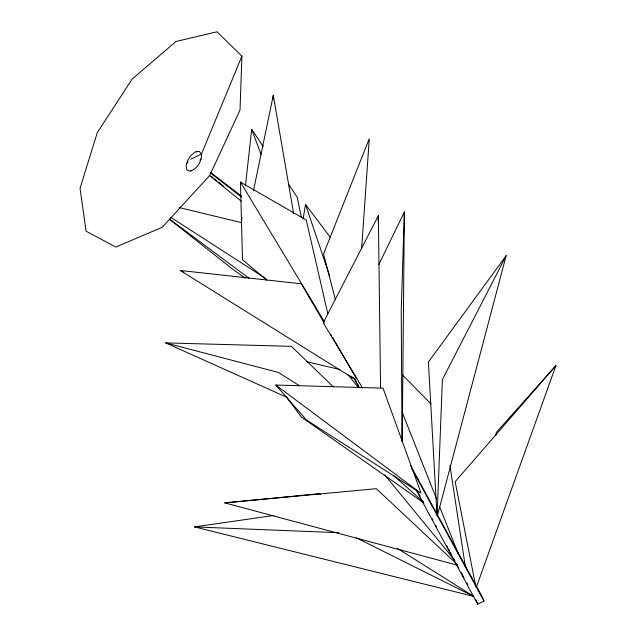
<?xml version="1.0" encoding="UTF-8"?>
<svg xmlns="http://www.w3.org/2000/svg" width="636" height="636" viewBox="0 0 636 636"><rect width="100%" height="100%" fill="white"/><g stroke="black" fill="none" stroke-linecap="round" stroke-linejoin="round"><path stroke-width="0.95" d="M402.214 441.44L404.369 211.971L378.833 264.512M404.369 211.971L401.237 310.455L402.008 441.456M241.919 56.159L240.018 110.036L209.769 175.401L162.275 227.235L115.855 247.054L86.059 231.17L80.056 188.28L97.3 132.566L132.24 78.983L176.029 41.491L217.011 31.8L241.919 56.159L201.477 154.031C201.906 161.345 197.144 168.922 190.1 171.211L186.992 170.011L186.062 166.036L187.588 160.558L191.07 155.287L195.443 151.869L199.322 151.392L201.477 154.031L190.744 159.159M437.107 515.955L442.386 379.573L506.161 255.688L437.322 515.979M378.11 221.503L378.356 215.628L323.239 322.778L362.568 388.008M273.067 99.288L273.281 95.352L293.633 213.545M361.622 248.684L369.285 138.704L323.533 253.987L335.418 299.818M241.338 222.982L241.99 217.067M245.48 185.521L251.689 129.331L263.209 146.495M495.913 435.406L496.303 432.448L555.943 365.581L476.396 587.012M303.054 219.038L305.511 204.434L330.625 237.721M253.494 190.585L273.281 95.352M506.161 255.688L428.41 362.019L436.9 513.983M188.177 161.417L186.714 163.691M196.246 151.773L196.675 151.718M191.476 170.575L190.991 170.798M199.99 160.431L201.207 158.976M555.943 365.581L455.161 481.698L475.871 586.972M415.944 489.672L477.66 604.2L483.988 601.115L483.018 598.245L410.546 465.512M397.325 548.327L473.764 596.409L194.473 526.902L273.925 515.454M457.3 565.173L224.786 502.877L319.065 493.679L320.83 494.585M224.786 502.877L376.305 488.687L457.53 564.752M287.019 397.389L165.622 342.891L291.383 346.342L333.399 386.919M418.647 491.827L306.639 420.158L275.754 385.026L383.015 388.159L420.817 492.502M194.473 526.902L338.861 532.714M355.492 379.684L180.25 270.467L301.392 283.807L324.241 323.136M306.441 361.638L340.037 369.564M179.082 207.551L241.752 222.695M165.622 342.891L278.457 372.458L299.381 385.662M180.25 270.467L183.828 272.176M356.542 537.905L473.764 596.409M266.802 280.174L242.491 259.687L240.456 182.095L306.274 220.056L327.802 313.675M170.718 217.297L265.943 278.624M423.155 502.448L301.472 417.089L286.033 396.522M245.226 278.178L233.11 269.513L169.391 219.213M350.762 376.067L354.793 378.953M169.518 219.062L249.018 278.298M275.754 385.026L420.364 492.836M210.81 172.618L241.203 195.904M241.696 197.152L211.605 173.89L210.508 172.316M211.47 176.442L213.012 177.683M214.555 178.923L216.876 180.783M218.418 182.015L223.824 186.356M209.944 175.854L241.275 201.23M393.803 475.728L423.497 502.011M402.524 375.065L431.144 404.019M384.764 474.941L454.589 560.085M347.741 374.381L358.338 387.507M288.434 184.09L297.211 197.16L301.424 217.512M240.456 182.095L324.225 321.426M330.696 334.242L331.69 335.951M332.684 337.668L356.526 378.698M355.548 380.352L356.518 382.085M357.488 383.81L358.942 386.394M353.847 378.269L359.165 387.745M411.595 468.406L483.988 601.115M418.242 492.892L420.126 496.39M422.956 501.629L423.902 503.378M431.923 518.245L432.862 519.994M435.692 525.241L436.638 526.99M446.544 545.354L447.482 547.103M448.428 548.852L449.374 550.601M450.312 552.35L451.258 554.099M454.088 559.338L455.026 561.087M457.856 566.334L458.802 568.083M461.164 572.456L463.994 577.703M466.824 582.95L467.762 584.699M475.784 599.565L476.722 601.314M402.238 412.351L436.582 499.045M439.508 506.423L458.508 554.377M251.689 129.331L261.054 154.333M305.511 204.434L329.694 275.968M476.96 602.038L477.66 604.2M449.898 465.178L465.353 566.843M378.356 215.628L380.559 387.833"/></g></svg>
